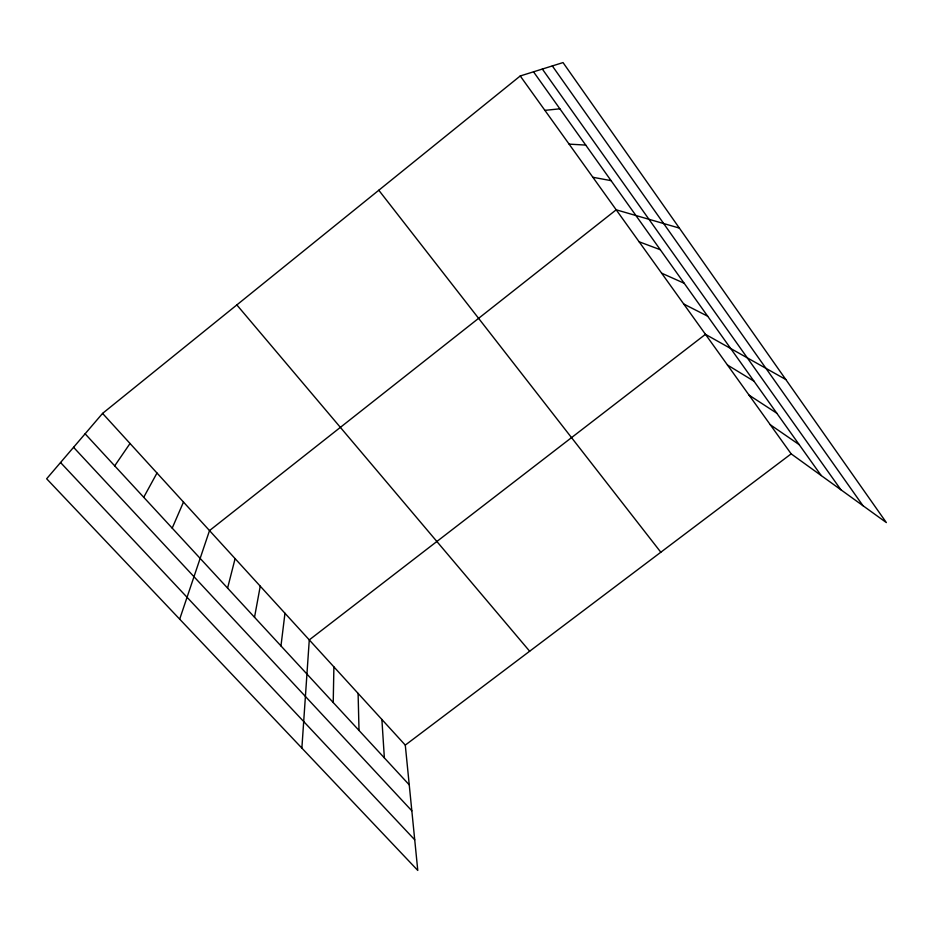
<?xml version="1.0" encoding="UTF-8"?>
<svg xmlns="http://www.w3.org/2000/svg" width="933" height="933" viewBox="0 0 933 933"><rect width="100%" height="100%" fill="white"/><g stroke="black" fill="none" stroke-linecap="round" stroke-linejoin="round"><path stroke-width="1.4" d="M333.221 702.514L333.897 666.873M301.872 748.103L309.278 639.898L705.465 334.329L785.784 379.498M280.961 645.928L284.973 613.273M254.522 617.284L260.249 586.181M227.582 588.117L235.104 558.622M179.684 619.15L209.517 530.585L616.2 209.808L679.364 228.084M172.197 528.136L183.486 502.059M143.717 497.289L156.989 473.031M114.689 465.859L130.025 443.49M102.572 413.401L46.65 478.769L417.774 870.419L405.284 745.105L102.572 413.401L520.241 75.97L563.031 62.581L886.35 522.573L791.161 453.858L520.241 75.97M405.284 745.105L791.161 453.858M544.895 110.362L559.882 108.811M569.107 144.125L585.726 145.082M592.863 177.27L611.068 180.64M639.117 241.775L660.284 249.717M661.625 273.171L684.192 283.27M683.737 304.018L707.657 316.194M727.46 365.013L753.957 381.177M749.071 395.149L776.792 413.226M770.296 424.76L799.208 444.668M60.54 462.523L414.719 839.805M73.567 447.304L411.826 810.812M85.113 433.81L409.249 784.851M236.842 304.928L529.664 651.234M378.798 190.239L660.821 552.231M533.524 71.818L821.203 475.538M542.341 69.054L840.901 489.767M552.324 65.928L862.967 505.698M381.889 719.471L384.361 757.899M358.097 693.394L359.018 730.457"/></g></svg>
